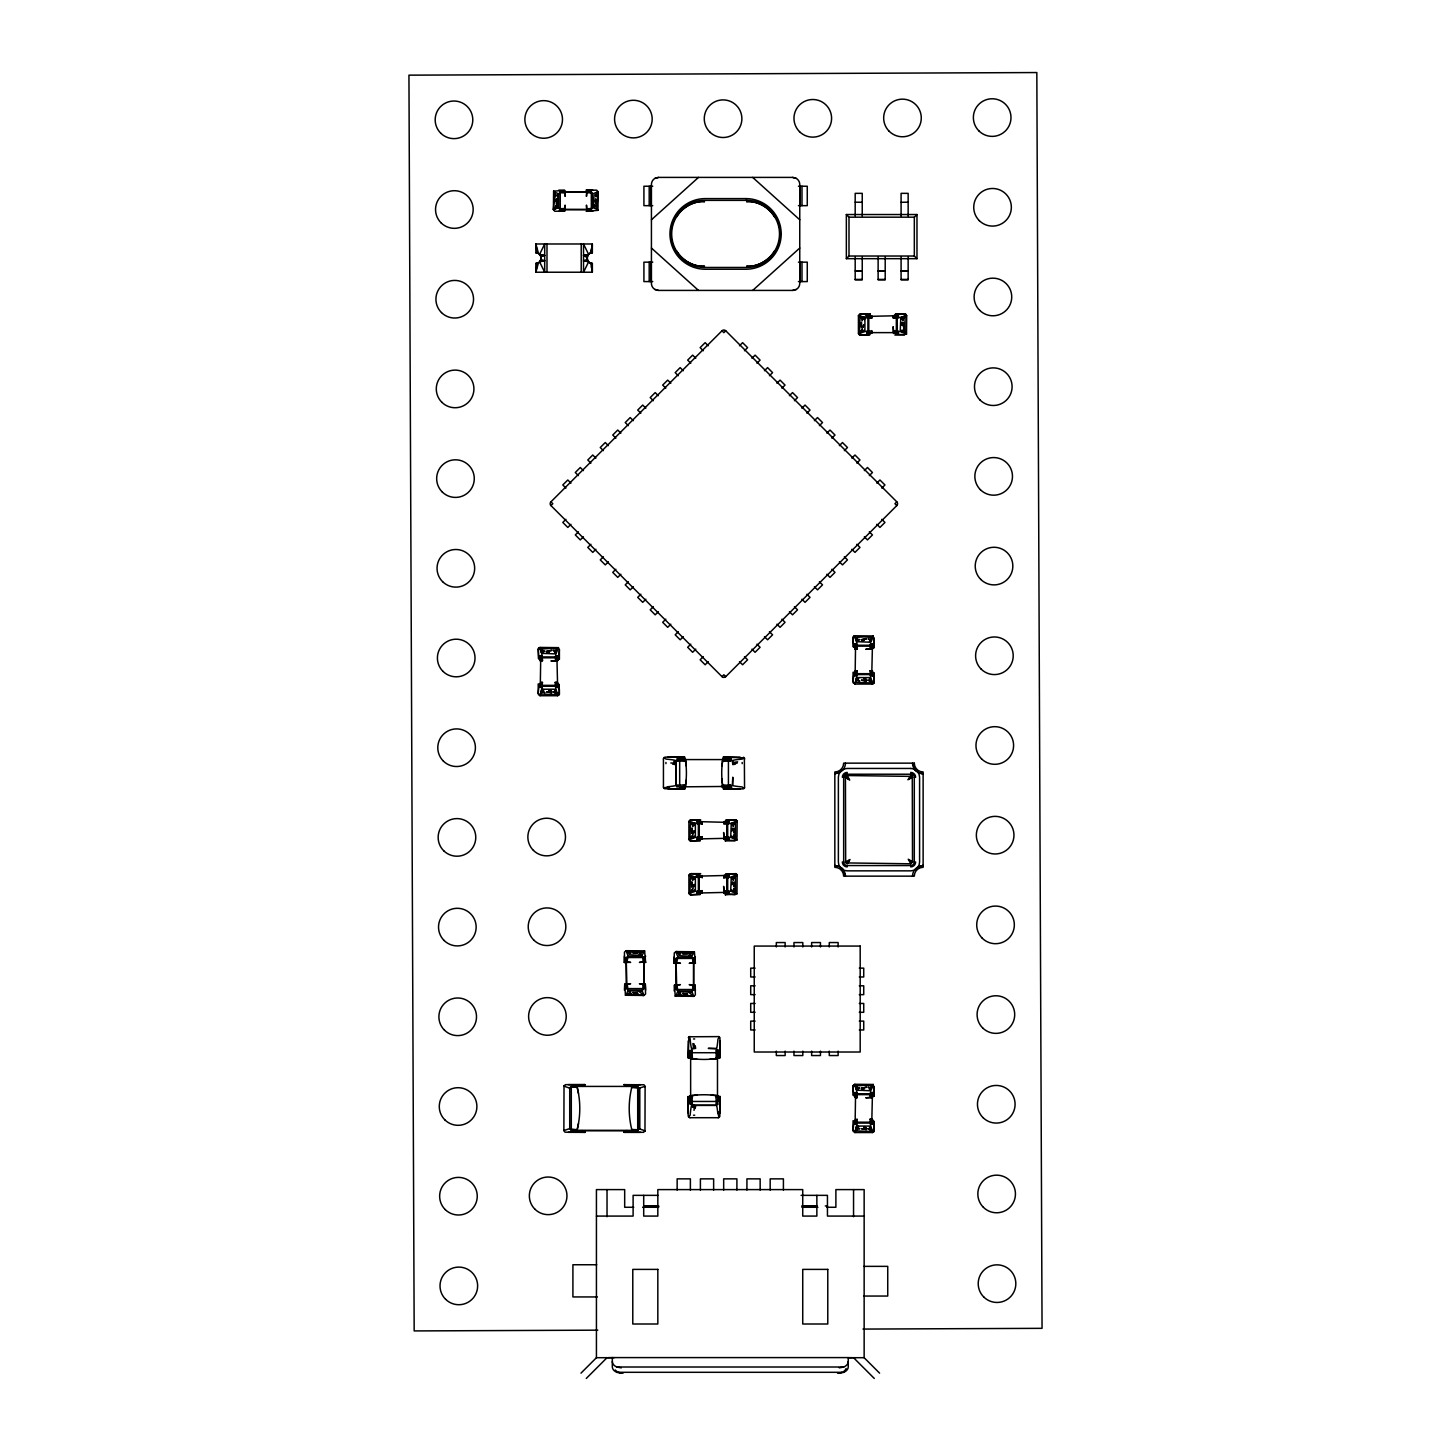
<?xml version="1.0" encoding="UTF-8"?>
<svg xmlns="http://www.w3.org/2000/svg" width="1451" height="1451" viewBox="0 0 1451 1451"><rect width="100%" height="100%" fill="white"/><g stroke="black" fill="none" stroke-linecap="round" stroke-linejoin="round"><path stroke-width="1.5" d="M612.322 1357.592L848.255 1357.592L848.255 1366.806A8.978 6.348 0 0 1 843.756 1372.301L616.802 1372.301A8.978 6.348 0 0 1 612.322 1366.806L612.322 1357.592L608.096 1357.701M742.187 763.643L742.187 762.464M555.515 201.036L556.223 198.678L556.223 203.394M583.755 1131.943L585.079 1132.324L564.965 1132.179L563.877 1130.547L564.022 1085.747L565.636 1084.641L585.079 1084.641L583.755 1085.022M626.905 1130.547L623.912 1132.324L643.355 1132.324L644.97 1131.218L645.115 1086.418L644.008 1084.786L623.912 1084.641L625.236 1085.022M722.852 758.927L731.431 759.109L722.852 758.873L722.489 761.358A88.293 88.293 0 0 0 722.544 785.009L732.32 785.372L732.791 777.21L732.755 785.571A40.537 2.231 1.5 0 0 742.132 786.914L743.873 788.582L744.544 787.802L744.363 757.912L723.487 757.114L723.741 760.161L723.487 757.114L740.137 757.114M540.933 657.811L540.824 660.622L540.262 655.725L542.094 656.033L542.456 660.749L541.749 653.911L543.309 653.385L555.878 653.911L555.515 660.731L550.927 660.949L557.601 660.55L557.637 655.689L556.15 660.677L556.93 658.282L558.581 658.192L559.397 649.631L558.399 647.636L539.99 647.436L538.267 648.833L538.629 658.718L540.697 658.282L538.92 656.142L538.629 658.718L538.267 648.833M874.209 682.659L873.828 672.774L871.761 673.21L873.828 672.774L874.246 678.669L874.209 682.659L872.486 684.056L854.82 684.056L856.598 677.581L870.709 677.581L870.02 670.743L871.779 670.888L872.486 675.803L872.45 670.942L871.471 670.852L871.779 673.681L872.486 644.026M874.209 1131.145L873.828 1121.278L871.761 1121.714L873.828 1121.278L874.246 1127.155L874.209 1131.145L872.486 1132.542L854.82 1132.542L856.598 1126.067L870.709 1126.067L870.02 1119.229L871.779 1119.374L872.486 1124.307L872.45 1119.447L871.471 1119.356L871.779 1122.185L872.486 1092.512M558.798 211.32L564.693 211.03L564.058 209.216L562.462 209.796L564.838 209.488L565.11 205.117L564.693 211.03L554.808 211.284L553.411 209.561L553.611 191.133L564.693 190.426L565.11 196.338L564.838 191.949L562.462 191.641L564.04 192.239L564.693 190.426L558.798 190.135M559.361 694.322L558.98 684.437L556.93 684.872L558.98 684.437L559.397 690.331L559.361 694.322L557.637 695.718L539.99 695.718L538.212 693.524L538.212 683.929L541.259 684.219L539.046 684.963L538.212 693.524M590.176 209.561L586.385 211.32L597.975 210.322L598.157 191.895L596.76 190.172L586.385 190.135L587.909 192.149L586.748 191.949L586.476 196.338L586.748 191.949L590.176 191.895M628.573 962.412L624.42 962.466L624.474 952.092L626.197 950.695L644.607 950.877L645.622 962.466L643.845 958.694M645.622 990.054L645.314 984.159L643.5 984.794L644.099 986.39L643.791 984.032L639.401 983.742L645.314 984.159L645.568 994.044L643.845 995.44L625.435 995.241L624.728 984.159L630.641 983.742L626.252 984.032L625.943 986.39L626.524 984.812L624.728 984.159L624.42 990.054M675.985 959.583L676.039 963.011L680.41 963.283L676.039 963.011L676.239 961.832L674.207 963.373L674.262 952.981L675.985 951.584L694.394 951.783L695.392 963.373L693.632 959.583M695.392 990.942L695.102 985.066L693.288 985.682L693.886 987.297L693.578 984.921L689.189 984.649L695.102 985.066L695.355 994.933L693.632 996.329L675.223 996.148L674.497 985.066L680.41 984.649L676.039 984.921L675.731 987.297L676.311 985.719L674.497 985.066L674.207 990.942M725.391 837.118L725.391 841L736.981 840.002L737.162 821.592L735.766 819.869L725.899 820.232L726.334 822.3L728.456 820.522L725.899 820.232L735.766 819.869M725.391 890.95L725.391 894.832L736.981 893.816L737.162 875.406L735.766 873.683L725.899 874.064L726.334 876.114L728.456 874.354L725.899 874.064L735.766 873.683M853.097 637.17L853.478 647.055L855.546 646.62L853.768 644.48L853.478 647.055L853.061 641.161L853.097 637.17L854.82 635.774L873.248 635.973L874.246 647.563L870.364 647.563M853.097 1085.674L853.478 1095.541L855.546 1095.106L853.768 1092.984L853.478 1095.541L853.061 1089.665L853.097 1085.674L854.82 1084.278L873.248 1084.459L874.246 1096.049L870.364 1096.049M894.922 335.108L906.512 334.093L906.694 315.683L905.297 313.96L895.43 314.341L894.922 317.805M626.197 987.442L626.252 984.032M675.985 988.349L676.039 984.921M696.843 1059.139L690.785 1058.432L690.64 1052.719L690.64 1101.454L690.64 1095.777L696.843 1095.052M538.394 694.684L539.972 694.63L539.99 695.718L541.749 689.225L555.878 689.225L555.171 682.405L556.93 682.55L557.637 687.466L556.93 657.811L555.842 660.695L555.515 656.033L557.347 655.725L557.601 660.55M871.543 646.148L871.471 648.978L865.775 649.286L870.364 649.069L870.709 642.249L858.14 641.723L856.598 642.249L857.305 649.087L855.836 648.978M871.543 1094.634L871.471 1097.464L865.775 1097.79L870.364 1097.555L870.709 1090.753L858.14 1090.227L856.598 1090.753L857.305 1097.591L855.836 1097.464M855.764 646.148L855.673 648.96L855.111 644.063L856.942 644.371L856.543 649.032L854.875 648.887L854.82 644.244L855.183 648.905L857.305 649.087M857.305 1097.591L855.183 1097.409L854.82 1092.73L854.875 1097.373L856.108 1095.759L856.616 1097.536L856.942 1092.875L855.111 1092.567L855.673 1097.446L855.764 1094.634M553.411 209.561L553.992 207.384L554.844 209.107L556.241 204.972L556.567 206.713L557.529 204.627L558.127 207.783L560.249 209.488L591.337 209.561L592.389 207.783L592.389 193.654L591.337 191.895L560.249 191.949L557.529 195.812L555.552 194.488L555.552 196.901L554.844 192.33A53.379 7.037 3.2 0 1 558.127 193.654L557.202 208.237L553.411 209.561L554.844 192.33L553.611 191.133M592.389 193.654L593.441 193.654A53.379 7.037 -3.2 0 1 596.742 192.33L598.157 191.895L596.742 209.107L597.975 210.322M692.054 1057.67L688.173 1057.67L688.971 1036.776L718.862 1036.613L719.642 1037.265L717.973 1039.025A40.537 2.231 -88.5 0 1 716.631 1048.384L708.269 1048.366L716.431 1048.837L716.068 1058.613A88.293 88.293 0 0 1 692.417 1058.668C687.103 1060.554 691.093 1047.822 689.932 1050.597L692.054 1050.959L692.417 1058.668M717.048 1096.865L719.95 1096.521L719.805 1116.617L718.191 1117.705L689.932 1117.705L688.481 1116.907L690.15 1115.166A40.537 2.231 -88.5 0 1 691.492 1105.789L694.594 1105.807L694.177 1107.82M695.174 1108.528L695.664 1105.807L691.71 1105.336L692.417 1095.523A88.293 88.293 0 0 1 715.724 1095.523L718.154 1095.886L716.395 1095.614M716.068 1057.67L719.95 1057.67L717.646 1056.509L717.574 1058.396L709.902 1059.248M557.637 655.689L557.637 660.531L556.93 657.811M871.779 646.148L871.634 648.96L872.305 644.988L872.486 648.869L870.691 649.032L870.364 644.371L872.196 644.063L872.45 648.887M871.779 1094.634L871.634 1097.446L872.305 1093.474L872.486 1097.373L870.691 1097.536L870.364 1092.875L872.196 1092.567L872.45 1097.373M847.203 777.863L847.184 775.505L845.425 774.217L843.666 777.264L843.666 862.021A3.537 3.537 0 0 0 847.184 865.558L910.756 865.558A3.537 3.537 0 0 0 914.293 862.021L914.293 777.264A3.537 3.537 0 0 0 912.516 774.217L845.425 774.217L845.661 862.91L910.756 863.798L912.516 862.021L912.28 776.394L844.137 775.505L845.661 776.394M910.756 861.441L910.756 863.798L908.253 859.192L912.516 862.021L908.852 859.844M625.435 995.241L626.632 994.008A53.379 7.037 -86.8 0 1 627.957 990.725L627.249 983.941M675.223 996.148L676.42 994.914A53.379 7.037 -86.8 0 1 677.744 991.613L677.037 984.848M626.197 958.694L626.252 962.104L630.641 962.376L626.941 962.158L627.957 956.463L642.086 956.463L643.845 957.533L643.845 988.603L642.086 990.725L638.93 991.323L643.845 995.44L626.632 994.008L631.203 993.318L628.791 993.3L630.097 991.323L627.957 990.725L640.671 991.323L642.521 991.65L643.41 994.008L641.687 994.86L643.845 995.44M676.71 963.065L677.744 957.37L691.873 957.37L693.632 958.422L693.632 989.509L691.873 991.613L688.717 992.23L693.632 996.329L676.42 994.914L680.972 994.207L678.578 994.207L679.884 992.23L677.744 991.613L690.44 992.23L692.308 992.557L693.197 994.914L691.474 995.767L693.632 996.329M688.173 1057.67L688.645 1052.846L688.173 1057.67L691.22 1057.416L688.173 1057.67L688.173 1041.02M557.637 695.718L555.225 693.125L556.93 692.508L554.572 690.368L556.223 690.114L557.293 694.013L555.443 694.612L540.334 694.013L542.728 691.837L544.977 692.689L541.042 691.22L543.617 691.057L541.404 690.114L543.944 689.769L541.749 689.225L542.456 682.405L540.606 682.55L542.456 682.405M872.486 684.056L870.056 681.462L871.779 680.864L869.421 678.705L871.072 678.451L872.124 682.351L870.292 682.949L855.183 682.351L857.577 680.174L859.808 681.027L855.89 679.558L858.448 679.394L856.235 678.451L858.792 678.107L856.598 677.581L857.305 670.743L855.455 670.888L857.305 670.743M872.486 1132.542L870.056 1129.966L871.779 1129.35L869.421 1127.209L871.072 1126.955L872.124 1130.855L870.292 1131.454L855.183 1130.855L857.323 1129.966L855.528 1129.35L859.917 1128.678L855.89 1128.044L858.448 1127.899L856.235 1126.955L858.792 1126.593L856.598 1126.067L857.305 1119.229L855.455 1119.392M702.211 836.774L701.994 839.204L697.133 839.24L702.066 838.533L702.211 836.774L695.374 837.481L695.374 823.352L688.899 821.592L688.899 839.24L690.295 840.963L700.162 840.582L700.67 837.118M702.157 891.349L695.374 891.295L695.374 877.166L688.899 875.406L688.899 893.054L690.295 894.777L700.162 894.415L700.67 890.95L701.994 893.018L697.133 893.054L702.066 892.347L702.211 890.588M723.995 822.3L723.849 824.059L730.687 823.352L731.213 824.912L730.687 837.481L723.886 837.118L723.65 832.529L723.995 838.533L728.928 839.24L724.067 839.24L726.806 838.297L697.187 838.95L697.496 837.118M734.986 894.832L726.407 893.997L726.334 892.347L723.922 891.567L724.067 893.054L728.928 893.054L723.995 892.347L723.65 886.361L723.886 890.95L730.687 891.295L731.213 878.726L730.687 877.166L723.849 877.873L723.976 876.404M723.849 877.873L724.031 875.769L723.904 877.202L728.565 877.529L728.874 875.697L723.995 876.114M859.826 335.054L869.693 334.691L869.276 332.624L869.693 334.691L863.817 335.108L859.826 335.054L858.43 333.331L858.43 315.683L864.905 317.443L864.905 331.572L871.743 330.864L871.525 333.295L866.882 333.331M871.743 330.864L871.525 333.295L866.719 333.059L867.027 331.227M893.598 315.683L898.459 315.683L893.598 315.683L898.405 315.973L898.096 317.805L893.381 318.15L893.562 316.046L893.453 317.17L900.219 317.443L900.745 319.002L900.219 331.572L893.417 331.227L893.181 326.638L893.598 333.295L898.459 333.331L893.544 332.714M893.381 318.15L893.598 315.719L898.242 315.683L868.786 316.391L871.616 316.681L871.743 318.15L864.905 317.443L864.379 319.655L864.016 317.098L863.073 319.311L862.928 316.735L862.293 320.78L861.622 316.391L861.005 318.168L860.117 316.028L859.518 331.136L860.117 332.986L864.016 331.916L863.762 330.266L861.622 332.642L861.005 330.919L858.43 333.331M556.694 685.344L557.601 682.605L557.347 687.411L555.515 687.121M684.382 760.161L684.636 757.114L665.211 757.114L663.433 758.873L663.433 787.131L663.76 788.093L668.294 786.696A40.537 2.231 -1.5 0 0 674.57 785.807L685.634 784.665L686.105 780.221M702.157 891.259L701.994 893.018L697.187 892.782L697.496 890.95M717.247 1058.45L717.955 1049.726L717.483 1058.414L715.724 1058.668M871.688 331.535L871.525 333.295M871.543 673.681L872.45 670.942L872.196 675.767L870.364 675.459M871.543 1122.185L872.45 1119.447L872.196 1124.253L870.364 1123.945M688.173 1113.171L688.173 1096.521L690.567 1097.5M719.95 1041.02L719.95 1057.67L717.048 1057.307M689.932 1103.576L690.948 1095.723L689.932 1095.886L690.168 1104.465L692.054 1103.232M725.391 841L725.681 837.971L726.407 840.183L734.986 841M725.391 894.832L726.334 892.347L723.922 891.567M860.606 313.924L870.201 313.924L869.911 316.953L869.185 314.74L860.606 313.924L858.43 315.683L859.518 315.665L859.445 314.105M722.018 765.783L722.798 759.236M539.99 660.531L539.99 655.689L539.99 660.531L540.352 657.484L540.606 660.604L541.785 660.695L541.259 658.917L540.026 660.55L539.99 655.906L540.352 660.568L542.456 660.749M854.875 648.887L855.201 645.822L855.455 648.942L856.108 647.255L856.616 649.032M535.854 263.411C542.511 263.647 542.801 252.565 535.854 252.8L535.854 243.986L592.353 243.986L592.353 252.8C585.605 252.528 585.587 263.683 592.353 263.411L592.353 272.226L535.854 272.226L535.854 263.411C542.656 263.683 542.656 252.528 535.854 252.8M744.544 787.802L742.912 788.891L723.487 788.891L723.849 785.989L724.648 786.587L723.487 788.891L723.487 785.009M540.969 259.475L540.969 256.736L544.687 255.449L539.591 254.36L544.687 243.986L544.687 272.226L539.591 261.851L544.687 260.763L540.969 259.475L540.969 256.736M592.353 252.8C585.569 252.565 585.551 263.665 592.353 263.411M541.477 660.677L542.094 656.033M856.308 649.014L856.942 644.371M856.942 1092.875L856.308 1097.518L855.201 1094.326L854.875 1097.373L854.82 1092.512L855.673 1097.446M685.489 785.644L681.281 787.077L685.416 786.116L685.271 787.095L685.634 784.665A88.293 88.293 0 0 0 685.634 761.358L685.271 758.873L676.783 759.073L685.38 759.58L686.105 765.783M539.99 687.466L540.697 682.55M854.82 675.803L855.673 670.87M854.82 1124.307L855.673 1119.374M591.319 252.909L592.353 245.745L590.321 253.218M685.525 785.426L685.271 787.095M537.215 263.23L535.854 272.226L538.502 262.685M590.992 252.982L592.353 243.986M674.207 963.373L675.404 961.233L674.207 963.373L674.207 956.971M645.622 956.082L644.607 959.365L645.622 962.466M695.392 956.971L694.394 960.272L695.392 963.373M556.803 660.622L557.456 656.65L557.637 660.531L556.694 657.811M677.925 785.009L676.692 786.895L728.42 786.424L730.198 784.665M722.489 761.358L730.198 760.995L730.542 758.873M723.904 823.297L728.565 823.696L728.874 821.865L723.995 822.427L728.71 821.592L725.573 822.064M539.99 687.248L540.534 684.11M854.82 675.586L855.383 672.448M854.82 1124.09L855.383 1120.934M587.093 257.553L583.52 255.449L588.616 254.36L583.52 243.986L583.52 272.226L588.616 261.851L583.52 260.763L587.238 259.475L587.238 256.736M717.646 1056.509L716.703 1058.523L718.136 1054.315L718.191 1058.287L717.32 1054.623M578.477 1093.401L576.99 1086.473A88.293 88.293 0 0 1 576.99 1130.492L578.477 1123.564M623.912 1084.641L631.131 1085.076L631.747 1087.47L638.748 1088.177L638.748 1128.787L637.696 1130.547L571.295 1130.547L571.295 1086.418L637.696 1086.418L638.041 1087.47M598.157 191.895L597.032 194.996L596.742 192.33L596.035 196.901L596.035 194.488L594.058 195.159L593.441 207.783L592.389 207.783M874.246 637.968L873.411 646.529L871.199 647.273L874.246 647.563M874.246 1086.454L873.411 1095.033L871.199 1095.759L874.246 1096.049M853.061 681.861L853.895 673.3L856.108 672.557L853.061 672.266L853.061 681.861L854.82 684.056L854.82 682.968L853.242 683.022M853.061 1130.365L853.895 1121.786L856.108 1121.061L853.061 1120.771L853.061 1130.365L854.82 1132.542L854.82 1131.454L853.242 1131.526M582.087 1086.418L582.431 1085.384M683.657 759.508L684.636 757.114L667.986 757.114M564.022 1085.747L565.781 1086.853A38.56 4.045 2.2 0 1 569.173 1088.177L571.295 1086.473M663.433 758.873L664.232 757.422L665.991 759.091A40.537 2.231 1.5 0 1 675.368 760.433L675.332 763.534L673.337 763.117M911.645 775.741L912.516 774.217L907.909 779.767L912.516 777.264L910.158 777.283M846.169 1368.456L845.28 1369.98A8.978 6.348 0 0 1 843.847 1371.304M689.914 819.996L688.899 821.592L691.075 819.815L700.67 819.815M689.914 873.828L688.899 875.406L691.075 873.647L700.67 873.647M676.746 216.779C682.296 207.112 693.342 201.29 704.406 201.199L704.406 201.943C695.591 200.51 685.525 205.842 679.34 212.88A32.72 32.72 0 0 0 679.34 254.941C685.525 262.214 694.848 266.549 704.406 266.621L704.406 265.896C694.122 267.383 682.242 260.473 676.746 251.041M774.435 251.041C768.867 260.727 757.821 266.531 746.775 266.639L746.775 265.896C755.59 267.31 765.656 261.996 771.841 254.941A32.72 32.72 0 0 0 771.841 212.88C765.638 205.607 756.334 201.272 746.775 201.199L746.775 201.943C757.041 200.456 768.939 207.348 774.435 216.779M558.399 647.636L556.223 653.023L554.572 652.769L556.585 651.934L553.212 650.465L554.953 651.318L557.293 649.141L549.131 648.506L540.334 649.141L541.404 653.023L543.109 652.769L541.042 651.934L545.086 651.299L540.679 650.628L542.474 650.012L540.334 649.141L539.99 647.436M873.248 635.973L871.072 641.378L869.421 641.124L871.416 640.272L868.043 638.803L869.802 639.655L872.124 637.479L863.98 636.844L855.183 637.479L856.235 641.378L857.958 641.124L855.89 640.272L859.917 639.655L855.528 638.966L857.323 638.367L855.183 637.479L854.82 635.774M873.248 1084.459L871.072 1089.864L869.421 1089.61L871.416 1088.776L868.043 1087.307L869.802 1088.141L872.124 1085.965L863.98 1085.348L855.183 1085.965L856.235 1089.864L857.958 1089.61L855.89 1088.776L859.917 1088.141L855.528 1087.47L857.323 1086.853L855.183 1085.965L854.82 1084.278M908.58 779.187L910.756 775.505M849.379 860.117L847.184 863.798L850.032 859.536L845.425 862.021L847.783 862.021M556.93 658.282L559.397 659.207L559.397 649.631M644.607 950.877L642.521 954.486L640.671 954.794L639.111 954.141L641.016 953.833L639.401 952.817L643.41 952.128L626.197 950.695L626.632 952.128A53.379 7.037 86.8 0 0 627.957 955.411L627.957 956.463M694.394 951.783L692.308 955.375L690.44 955.701L688.88 955.048L690.803 954.74L689.189 953.724L693.197 953.017L675.985 951.584L676.42 953.017A53.379 7.037 86.8 0 0 677.744 956.3L677.744 957.37M550.945 501.828L721.999 330.792A2.648 2.648 0 0 1 725.754 330.792L896.809 501.828A2.648 2.648 0 0 1 896.809 505.583L725.754 676.638A2.648 2.648 0 0 1 721.999 676.638L550.945 505.583A2.648 2.648 0 0 1 550.945 501.828L552.813 503.715L550.945 505.583M725.754 330.792L723.868 332.66L721.999 330.792M565.926 519.313L562.807 522.433L567.813 527.438L570.932 524.319M739.484 345.773L742.604 342.654L747.591 347.641L744.472 350.761M846.35 258.677L848.998 256.029L914.33 256.029L916.978 258.677L916.978 214.53L846.35 214.53L846.35 258.677L916.978 258.677M578.423 531.81L575.303 534.929L580.291 539.917L583.411 536.797M751.963 358.252L755.082 355.132L760.088 360.12L756.969 363.24M846.35 214.53L848.998 217.178L914.33 217.178L916.978 214.53M590.902 544.288L587.782 547.408L592.77 552.396L595.889 549.276M764.459 370.731L767.579 367.611L772.567 372.617L769.447 375.736M603.38 556.767L600.261 559.886L605.267 564.892L608.386 561.773M776.938 383.227L780.058 380.108L785.045 385.095L781.926 388.215M615.877 569.264L612.757 572.383L617.745 577.371L620.865 574.251M789.417 395.706L792.536 392.586L797.542 397.574L794.423 400.712M628.356 581.742L625.236 584.862L630.224 589.868L633.361 586.73M801.913 408.203L805.033 405.065L810.021 410.071L806.901 413.19M640.852 594.239L637.715 597.359L642.72 602.346L645.84 599.227M814.392 420.681L817.512 417.562L822.517 422.549L819.398 425.669M653.331 606.718L650.211 609.837L655.199 614.825L658.319 611.705M826.889 433.16L830.008 430.04L834.996 435.046L831.876 438.166M665.809 619.196L662.69 622.316L667.696 627.322L670.815 624.202M839.367 445.657L842.487 442.537L847.475 447.525L844.355 450.644M678.306 631.693L675.187 634.812L680.174 639.8L683.294 636.681M851.846 458.135L854.965 455.015L859.971 460.003L856.852 463.123M690.785 644.171L687.665 647.291L692.653 652.297L695.773 649.159M864.343 470.614L867.462 467.494L872.45 472.5L869.33 475.62M703.282 656.65L700.144 659.788L705.15 664.776L708.269 661.656M876.821 483.11L879.941 479.991L884.947 484.979L881.809 488.098M721.999 676.638L723.868 674.769L725.754 676.638M896.809 501.828L894.922 503.715L896.809 505.583M580.98 1373.154L596.434 1357.701L614.081 1357.701M586.277 1378.45L607.026 1357.701M651.426 219.79L698.493 177.403M752.688 290.418L799.755 248.048M689.932 1036.467L688.318 1037.574L689.37 1038.771L688.971 1036.776L690.15 1039.025A40.537 2.231 88.5 0 0 691.492 1048.384L694.594 1048.366L694.068 1045.663M638.748 1088.177L645.115 1086.418M654.963 178.364L658.482 177.403L792.681 177.403L796.218 178.364A7.055 7.055 0 0 1 799.755 184.477L799.755 283.362A7.055 7.055 0 0 1 796.218 289.474L792.681 290.418L658.482 290.418L654.963 289.474A7.055 7.055 0 0 1 651.426 283.362L651.426 184.477A7.055 7.055 0 0 1 654.963 178.364L658.482 177.403M917.812 866.972L923.126 865.558L921.911 865.63M627.249 957.17L626.197 957.533L626.977 988.965M677.037 958.077L675.985 958.422L676.765 989.854M592.77 190.135L586.385 190.135L588.507 191.332L586.385 190.135M718.191 1117.705L719.152 1117.397L717.755 1112.863A40.537 2.231 88.5 0 0 716.867 1106.569L715.724 1095.523L711.28 1095.052M586.385 211.32L589.487 210.304L592.77 211.32M848.255 1361.51A8.978 6.348 0 0 1 843.756 1367.005L616.802 1367.005A8.978 6.348 0 0 1 612.322 1361.51M585.079 1084.641L581.089 1085.729L585.079 1084.641L568.411 1084.641M792.681 290.418L796.218 289.474M722.544 785.009L722.707 786.188L728.42 786.188L722.743 786.424C750.929 788.383 701.939 785.499 730.506 786.841L722.634 785.644M867.027 317.805L866.719 315.973L871.616 316.681L871.525 315.719L865.812 315.901L871.525 315.683L868.786 316.626M724.684 822.3L697.133 821.592L701.994 821.592L702.211 824.059L695.374 823.352L694.848 825.546L694.485 823.007L693.542 825.22L693.397 822.644L692.762 826.689L692.091 822.282L691.474 824.077L690.585 821.937L689.987 837.046L690.585 838.896L694.485 837.826L694.231 836.175L692.091 838.533L691.474 836.828L688.899 839.24M702.139 876.894L696.28 875.624L702.066 876.241M563.877 1130.547L569.173 1128.787L577.153 1129.803M717.646 1097.663L719.95 1096.521L719.95 1113.171M906.694 315.683L901.107 317.098L901.361 318.821L902.196 316.735L902.83 320.78L903.501 316.391L904.118 318.168L905.007 316.028L905.007 332.986L906.512 334.093M737.162 821.592L731.576 823.007L731.83 824.712L732.664 822.644L733.299 826.689L733.97 822.282L734.587 824.077L735.476 821.937L735.476 838.896L736.981 840.002M702.084 838.243L698.094 839.059L702.066 838.533L699.255 838.297M737.162 875.406L731.576 876.821L731.83 878.544L732.664 876.458L733.299 880.503L733.97 876.114L734.587 877.891L735.476 875.751L735.476 892.71L736.981 893.816M688.899 893.054L694.485 891.639L694.231 889.989L692.091 892.365L691.474 890.642L690.585 892.71L689.987 890.86L690.585 875.751L691.474 877.891L692.091 876.114L692.762 880.503L691.927 877.982L693.397 876.458L693.542 879.034L694.485 876.821L694.848 879.36L695.374 877.166L702.157 877.111M905.297 313.96L895.43 314.341L895.866 316.391L897.988 314.631L895.43 314.341M839.277 1367.858L843.756 1367.005M839.277 1373.154L843.756 1372.301M690.295 840.963L700.162 840.582L699.745 838.533L700.162 840.582M690.295 894.777L700.162 894.415L699.745 892.347L700.162 894.415M542.094 687.121L540.262 687.411L540.697 659.915M856.942 675.459L855.111 675.767L855.528 648.252M730.198 760.995L732.32 760.65L732.791 764.604L735.494 764.115M716.068 1050.959L718.191 1050.597M856.942 1123.945L855.111 1124.253L855.528 1096.756M690.005 1099.858L689.932 1095.886L690.948 1095.723M735.494 763.008L732.791 763.534L732.755 760.433A40.537 2.231 -1.5 0 1 742.132 759.091L744.363 757.912L742.386 758.311L743.583 757.259L744.689 758.873M702.066 838.533L697.133 839.24M725.573 875.878L728.71 875.406L699.255 876.114L702.084 876.404L702.211 877.873M728.928 893.054L724.067 893.018L723.976 892.057L726.806 892.347L697.133 893.054M723.487 788.891L740.137 788.891M690.567 1095.795L692.417 1095.523M702.066 892.347L698.094 892.891L702.084 892.057L699.255 892.111M663.433 787.131L664.54 788.745L684.636 788.891L684.636 785.009M640.58 1084.641L629.607 1085.076L630.713 1086.418M568.411 1132.324L585.079 1132.324L581.089 1131.236L580.4 1131.889L585.079 1132.324M623.912 1132.324L640.58 1132.324M923.126 865.558L919.063 866.374A10.592 10.592 0 0 0 912.516 876.15M870.999 649.014L871.761 646.62M870.999 1097.518L871.761 1095.124M855.455 670.888L856.543 670.797M643.101 962.158L645.024 961.451L643.5 961.342L644.425 960.344L643.791 962.104L639.401 962.376L643.101 962.158L642.793 957.17M692.889 963.065L694.811 962.358L693.288 962.231L694.195 961.233L693.578 963.011L689.189 963.283L692.889 963.065L692.58 958.077M723.904 837.445L728.565 837.118L728.874 838.95L724.067 839.204L723.976 838.243L726.806 838.297M723.904 891.259L728.565 890.95L728.874 892.782L724.067 893.018L727.967 892.891L723.995 892.22L726.806 892.111M586.694 208.817L588.507 210.123L587.51 209.216L587.401 210.74L586.748 209.488L586.476 205.117L586.694 208.817L591.682 208.491M559.905 208.763L564.911 208.491M898.459 333.331L893.598 333.331L898.405 333.059L898.096 331.227L893.435 331.535L898.405 333.059L893.508 332.333L896.337 332.624M893.526 316.518L896.337 316.391M726.806 876.114L723.995 876.241L728.928 875.406L724.067 875.406L727.114 875.787M893.598 333.331L897.498 333.168M679.685 759.816L685.38 759.58M726.334 838.533L723.922 837.753M893.508 316.681L896.337 316.626M561.41 209.561L564.838 209.488M722.725 786.297L728.42 786.188M570.95 1087.198L577.153 1087.144M643.7 1205.944L658.518 1205.926M597.776 1330.168L414.17 1330.93L408.946 75.162L1036.83 72.55L1042.054 1328.336L862.982 1329.08M693.524 1115.22L694.703 1115.202M644.117 1206.343L658.845 1206.307M801.732 1205.999L816.441 1205.962M825.293 1205.944L827.451 1205.944M652.75 186.236L643.918 186.236L643.918 205.661L652.75 205.661M798.431 186.236L807.264 186.236L807.264 205.661L798.431 205.661M855.183 202.179L862.239 202.288M901.089 202.288L908.145 202.179M540.443 255.449L544.687 255.449M583.52 255.449L587.764 255.449M540.443 260.763L544.687 260.763M583.52 260.763L587.764 260.763M652.75 262.159L643.918 262.159L643.918 281.585L652.75 281.585M798.431 262.159L807.264 262.159L807.264 281.585L798.431 281.585M862.239 270.92L855.183 270.92L862.239 271.156M878.127 270.92L885.201 270.92L878.127 271.156M901.089 270.92L908.145 270.92L901.089 271.156M855.183 279.408L862.239 279.408M878.127 279.408L885.201 279.408M901.089 279.408L908.145 279.408M870.908 332.624L894.215 332.624M857.305 645.26L870.02 645.26M857.305 646.148L870.02 646.148M542.456 656.922L555.171 656.922M542.456 657.811L555.171 657.811M555.515 659.207L559.397 659.207M857.305 673.681L870.02 673.681M857.305 674.57L870.02 674.57M542.456 685.344L555.171 685.344M542.456 686.232L555.171 686.232M679.685 759.58L728.42 759.58M843.666 777.264L842.342 777.264A4.861 4.861 0 0 1 847.184 772.422L847.184 773.746M914.293 777.264L915.617 777.264A4.861 4.861 0 0 0 910.756 772.422L910.756 773.746M667.986 788.891L684.636 788.891L684.273 785.989L684.636 788.891L679.503 788.419L684.636 788.891M843.666 862.021L842.342 862.021A4.861 4.861 0 0 0 847.184 866.882L847.184 865.558M914.293 862.021L915.617 862.021A4.861 4.861 0 0 1 910.756 866.882L910.756 865.558M755.119 968.143L750.711 968.143L750.711 976.976L755.119 976.976M859.3 968.143L863.726 968.143L863.726 976.976L859.3 976.976M755.119 985.809L750.711 985.809L750.711 994.642L755.119 994.642M859.3 985.809L863.726 985.809L863.726 994.642L859.3 994.642M627.957 990.199L642.086 990.199M677.744 991.087L691.873 991.087M755.119 1003.457L750.711 1003.457L750.711 1012.29L755.119 1012.29M859.3 1003.457L863.726 1003.457L863.726 1012.29L859.3 1012.29M755.119 1021.123L750.711 1021.123L750.711 1029.956L755.119 1029.956M859.3 1021.123L863.726 1021.123L863.726 1029.956L859.3 1029.956M692.417 1052.719L715.724 1052.719M857.305 1093.764L870.02 1093.764M857.305 1094.634L870.02 1094.634M692.417 1101.454L715.724 1101.454M857.305 1122.185L870.02 1122.185M857.305 1123.074L870.02 1123.074M638.748 1128.787L639.8 1128.787A38.56 4.045 2.2 0 0 643.21 1130.111L644.97 1131.218M657.974 1195.352L633.108 1195.352L633.108 1216.083L596.434 1216.083M801.115 1195.352L827.451 1195.352L827.451 1216.083L864.143 1216.083M802.53 1205.944L816.859 1205.944M633.742 1207.268L624.674 1207.268L624.674 1189.602L596.434 1189.602L596.434 1357.701M642.648 1207.268L658.663 1207.268M801.895 1207.268L817.911 1207.268M826.816 1207.268L835.885 1207.268L835.885 1189.602L864.143 1189.602L864.143 1357.701L879.596 1373.154M596.742 1264.746L572.909 1264.746L572.909 1296.94L597.377 1296.94M863.853 1266.36L887.74 1266.36L887.74 1296.051L863.853 1296.051M864.143 1357.701L848.255 1357.701L852.462 1357.701M693.524 1038.97L694.703 1038.97M728.928 839.24L724.067 839.204L727.967 839.059L723.995 838.406L726.806 838.533M561.41 191.895L564.838 191.949M722.725 759.725L728.42 759.816M726.806 822.536L723.995 822.427L728.928 821.592L724.067 821.592L727.114 821.955M638.041 1129.767L631.747 1129.495L632.001 1130.492A88.293 88.293 0 0 1 632.001 1086.473M672.629 764.115L675.332 764.604L675.803 760.65L685.634 761.358M868.786 316.391L871.598 316.518L866.882 315.683M723.976 892.057L728.874 892.782L723.976 892.129L726.806 892.347M559.905 192.675L564.911 192.965M921.911 773.673L923.126 773.746A10.592 10.592 0 0 1 912.516 763.153L915.617 770.644M586.694 192.638L591.682 192.965M870.02 670.743L871.87 670.888M555.171 682.405L557.021 682.55M870.02 1119.229L871.87 1119.392M626.941 962.158L626.451 960.943L624.42 962.466L625.617 960.344L624.42 962.466L624.42 956.082M893.435 317.388L898.096 317.805M923.126 773.746L919.063 772.93M893.598 315.719L896.645 316.064L893.544 316.3L895.213 316.953M723.976 838.297L728.874 838.95L723.976 838.243M723.922 823.08L728.565 823.696M723.922 876.894L728.565 877.529M715.724 1095.523L716.703 1095.65M691.746 1058.577L690.295 1058.359L690.64 1052.719M701.994 821.629L702.084 822.59L697.187 821.865L697.496 823.696M701.994 875.443L702.084 876.404L697.187 875.697L697.496 877.529M717.175 1095.723L718.136 1099.858M716.068 1103.232L717.955 1104.465L717.483 1095.777M697.351 821.592L700.507 822.137M616.802 1367.005L621.282 1367.858M616.802 1372.301L621.282 1373.154M685.398 759.725L681.281 758.946L685.271 758.873L685.416 759.889M866.664 315.683L871.579 316.3L871.743 318.15M697.133 821.592L702.084 822.59M697.133 875.406L702.084 876.404M675.985 951.584L679.068 952.708L676.42 953.017L680.972 953.724L678.578 953.724L679.231 955.701L691.873 956.3L691.873 957.37M626.197 950.695L629.299 951.82L626.632 952.128L631.203 952.817L628.791 952.817L629.444 954.794L642.086 955.411L642.086 956.463M904.517 335.108L895.938 334.274L895.866 332.624M792.681 177.403L796.218 178.364M654.963 289.474L658.482 290.418M692.417 1103.232L690.876 1102.343M691.075 819.815L699.654 820.649L700.38 822.862M691.075 873.647L699.654 874.463L699.727 876.114M838.878 866.374L834.833 865.558A10.592 10.592 0 0 1 845.425 876.15L842.324 868.659M849.107 779.459L845.425 777.264L849.687 780.112L847.184 775.505M752.688 177.403L799.755 219.79M651.426 248.048L698.493 290.418M841.435 867.879L842.723 869.095M708.269 345.773L705.15 342.654L700.144 347.641L703.282 350.761M881.809 519.313L884.947 522.433L879.941 527.438L876.821 524.319M695.773 358.252L692.653 355.132L687.665 360.12L690.785 363.24M869.33 531.81L872.45 534.929L867.462 539.917L864.343 536.797M683.294 370.731L680.174 367.611L675.187 372.617L678.306 375.736M856.852 544.288L859.971 547.408L854.965 552.396L851.846 549.276M670.815 383.227L667.696 380.108L662.69 385.095L665.809 388.215M844.355 556.767L847.475 559.886L842.487 564.892L839.367 561.773M658.319 395.706L655.199 392.586L650.211 397.574L653.331 400.712M831.876 569.264L834.996 572.383L830.008 577.371L826.889 574.251M645.84 408.203L642.72 405.065L637.715 410.071L640.852 413.19M819.398 581.742L822.517 584.862L817.512 589.868L814.392 586.73M633.361 420.681L630.224 417.562L625.236 422.549L628.356 425.669M806.901 594.239L810.021 597.359L805.033 602.346L801.913 599.227M620.865 433.16L617.745 430.04L612.757 435.046L615.877 438.166M794.423 606.718L797.542 609.837L792.536 614.825L789.417 611.705M608.386 445.657L605.267 442.537L600.261 447.525L603.38 450.644M781.926 619.196L785.045 622.316L780.058 627.322L776.938 624.202M595.889 458.135L592.77 455.015L587.782 460.003L590.902 463.123M769.447 631.693L772.567 634.812L767.579 639.8L764.459 636.681M583.411 470.614L580.291 467.494L575.303 472.5L578.423 475.62M756.969 644.171L760.088 647.291L755.082 652.297L751.963 649.159M570.932 483.11L567.813 479.991L562.807 484.979L565.926 488.098M744.472 656.65L747.591 659.788L742.604 664.776L739.484 661.656M853.551 1357.701L874.282 1378.45M689.932 1117.705L688.173 1115.946L688.173 1096.521M718.862 1036.613L719.95 1038.245L719.95 1057.67M570.95 1129.495L571.295 1130.492L637.696 1130.547L637.696 1086.418M626.56 1085.384L626.905 1086.418M582.087 1130.547L582.431 1131.58M538.502 253.526L535.854 243.986L537.215 252.982M591.337 266.73L592.353 270.466L591.319 263.302M871.471 670.852L872.486 675.803M871.471 1119.356L872.486 1124.307M556.64 682.514L557.637 687.466M730.198 785.009L730.542 787.131M677.581 758.873L677.925 760.995M692.054 1050.959L691.71 1048.837L695.664 1048.366L695.174 1045.663M722.707 786.116L722.852 787.095M590.992 263.23L592.353 272.226M721.909 778.842L722.58 785.336M702.139 823.08L702.211 824.059M692.58 984.848L692.852 989.854M642.793 983.941L643.065 988.965M693.578 984.921L693.632 988.349M643.791 984.032L643.845 987.442M665.936 762.464L665.936 763.643M914.33 217.178L914.33 256.029M908.145 216.018L908.145 193.346L901.089 193.346L901.089 216.018M908.145 257.19L908.145 279.862L901.089 279.862L901.089 257.19M897.226 318.15L897.226 330.864M896.337 318.15L896.337 330.864M885.201 257.19L885.201 279.862L878.127 279.862L878.127 257.19M870.201 313.924L870.201 317.805M868.786 318.15L868.786 330.864M867.898 318.15L867.898 330.864M862.239 216.018L862.239 193.346L855.183 193.346L855.183 216.018M862.239 257.19L862.239 279.862L855.183 279.862L855.183 257.19M853.551 1189.602L853.551 1216.718M848.998 217.178L848.998 256.029M838.116 946.959L838.116 942.551L829.283 942.551L829.283 946.959M838.116 1051.141L838.116 1055.548L829.283 1055.548L829.283 1051.141M820.45 946.959L820.45 942.551L811.635 942.551L811.635 946.959M820.45 1051.141L820.45 1055.548L811.635 1055.548L811.635 1051.141M816.859 1195.352L816.859 1216.083L802.729 1216.083L802.729 1189.602L657.829 1189.602L657.829 1216.083L643.7 1216.083L643.7 1195.352M802.802 946.959L802.802 942.551L793.969 942.551L793.969 946.959M802.802 1051.141L802.802 1055.548L793.969 1055.548L793.969 1051.141M801.986 186.236L801.986 205.661M801.986 262.159L801.986 281.585M800.19 186.236L800.19 205.661M800.19 262.159L800.19 281.585M785.136 946.959L785.136 942.551L776.321 942.551L776.321 946.959M785.136 1051.141L785.136 1055.548L776.321 1055.548L776.321 1051.141M783.413 1190.092L783.413 1178.865L770.173 1178.865L770.173 1190.092M760.161 1190.092L760.161 1178.865L746.92 1178.865L746.92 1190.092M736.908 1190.092L736.908 1178.865L723.668 1178.865L723.668 1190.092M728.42 761.358L728.42 784.665M727.695 824.059L727.695 836.774M727.695 877.873L727.695 890.588M726.806 824.059L726.806 836.774M726.806 877.873L726.806 890.588M717.483 1057.162L717.483 1097.029M716.068 1095.559L716.068 1096.521M713.638 1190.092L713.638 1178.865L700.398 1178.865L700.398 1190.092M699.255 824.059L699.255 836.774M699.255 877.873L699.255 890.588M698.366 824.059L698.366 836.774M698.366 877.873L698.366 890.588M690.386 1190.092L690.386 1178.865L677.145 1178.865L677.145 1190.092M679.685 761.358L679.685 784.665M650.991 186.236L650.991 205.661M650.991 262.159L650.991 281.585M649.196 186.236L649.196 205.661M649.196 262.159L649.196 281.585M639.8 1088.177L639.8 1128.787M607.026 1189.602L607.026 1216.718M581.216 243.986L581.216 272.226M569.717 1088.177L569.717 1128.787M558.671 193.654L558.671 207.783M546.991 243.986L546.991 272.226M845.425 763.153A10.592 10.592 0 0 1 842.324 770.644L834.833 773.746L838.878 772.93A10.592 10.592 0 0 0 840.709 771.95M694.031 1110.36A40.156 3.99 85.3 0 1 694.92 1105.898M692.562 1107.349A40.247 4.426 85 0 1 693.977 1105.372M694.92 1048.275A40.156 3.99 -85.3 0 1 694.031 1043.831M693.832 1048.166A40.211 4.063 -85.7 0 1 692.907 1043.541M670.797 762.972A40.156 3.99 -4.7 0 1 675.241 763.861M673.79 761.503A40.247 4.426 -5 0 1 675.767 762.918M732.882 763.861A40.156 3.99 4.7 0 1 737.326 762.972M732.973 762.773A40.211 4.063 4.3 0 1 737.616 761.848M623.059 1373.154A8.978 6.348 0 0 1 618.561 1372.301M616.711 1371.304A8.978 6.348 0 0 1 615.278 1369.98M841.997 1372.301A8.978 6.348 0 0 1 837.517 1373.154M596.035 205.117L596.742 209.107L594.384 208.237L594.71 204.809L595.019 206.713L596.035 205.117M734.133 888.629L734.133 890.551L731.576 891.639L731.83 889.989L732.664 892.002L735.476 892.71L733.299 890.37L734.133 888.629M734.133 834.815L734.133 836.737L731.576 837.826L731.83 836.175L732.664 838.188L735.476 838.896L733.299 836.556L734.133 834.815M903.665 328.905L903.665 330.828L901.107 331.916L901.361 330.266L902.196 332.279L905.007 332.986L902.83 330.647L903.665 328.905M643.845 957.533L643.791 988.603L626.197 988.603L626.197 957.533L643.845 957.533M693.632 958.422L693.578 989.509L675.985 989.509L675.985 958.422L693.632 958.422M595.363 201.036C596.107 208.998 596.125 193.11 595.363 201.036M691.891 828.285L691.909 833.182L691.891 828.285M691.891 882.099L691.909 886.996L691.891 882.099M861.422 322.376L861.441 327.273L861.422 322.376M733.335 830.716L734.152 833.182L734.17 828.285L733.335 830.716M733.335 884.53L734.152 886.996L734.17 882.099L733.335 884.53M902.867 324.806L903.683 327.273L903.701 322.376L902.867 324.806M549.095 652.061L546.791 652.061L549.095 652.061M863.944 640.399L861.64 640.417L863.944 640.399M863.944 1088.903L861.64 1088.903L863.944 1088.903M675.803 760.65L675.803 785.372L675.803 760.65M546.737 691.855L551.58 692.707L546.737 691.855M861.586 680.193L866.41 681.045L861.586 680.193M861.586 1128.697L866.41 1129.531L861.586 1128.697M719.95 1096.521L719.478 1101.654L719.95 1096.521M551.58 650.447L546.737 651.281L551.58 650.447M866.41 638.785L861.586 639.637L866.41 638.785M866.41 1087.289L861.586 1088.123L866.41 1087.289M632.981 992.629L637.787 993.318L632.981 992.629M682.75 993.536L687.556 994.225L682.75 993.536M719.116 1111.629L718.934 1113.189L717.755 1112.863L719.116 1111.629M538.883 647.853L538.647 649.722L539.972 648.524L538.883 647.853M853.732 636.191L853.496 638.059L854.82 636.862L853.732 636.191M853.732 1084.677L853.496 1086.545L854.82 1085.366L853.732 1084.677M558.98 693.433L558.726 695.301L557.692 694.612L558.98 693.433M873.81 681.77L873.575 683.639L872.541 682.949L873.81 681.77M873.81 1130.275L873.575 1132.143L872.541 1131.454L873.81 1130.275M557.347 655.725L556.694 660.622L557.347 655.725M637.787 952.817L632.908 952.799L637.787 952.817M687.556 953.706L682.695 953.706L687.556 953.706M872.196 644.063L871.543 648.96L872.196 644.063M872.196 1092.567L871.543 1097.464L872.196 1092.567M668.294 786.696L667.968 787.875L669.528 788.056L668.294 786.696M694.213 830.697L693.524 833.019L694.213 830.697M694.213 884.511L693.524 886.833L694.213 884.511M863.744 324.788L863.055 327.11L863.744 324.788M732.537 828.394L731.848 830.697L732.537 828.394M732.537 882.226L731.848 884.511L732.537 882.226M902.069 322.503L901.379 324.788L902.069 322.503M862.293 328.778L861.459 330.828L862.293 328.778M692.762 834.688L691.927 836.737L692.762 834.688M692.762 888.502L691.927 890.551L692.762 888.502M906.295 314.595L905.605 315.665L904.426 314.359L906.295 314.595M736.763 820.486L736.074 821.574L734.895 820.25L736.763 820.486M736.763 874.318L736.074 875.388L734.895 874.082L736.763 874.318M859.518 333.385L858.829 334.437L860.697 334.673L859.518 333.385M689.987 839.295L689.298 840.329L691.166 840.582L689.987 839.295M689.987 893.109L689.298 894.161L691.166 894.396L689.987 893.109M728.311 757.585L723.487 757.114L728.311 757.585M575.793 1130.655L574.487 1131.345L576.265 1131.889L575.793 1130.655M627.884 1131.236L625.236 1131.943L628.591 1131.889L627.884 1131.236M716.431 1105.336L691.71 1105.336L716.431 1105.336M866.247 679.413L863.944 678.723L866.247 679.413M551.416 691.075L549.095 690.386L551.416 691.075M866.247 1127.917L863.944 1127.227L866.247 1127.917M869.983 681.009L867.916 680.174L869.983 681.009M555.134 692.671L553.085 691.837L555.134 692.671M869.983 1129.513L867.916 1128.678L869.983 1129.513M591.337 191.895L560.249 191.895L560.249 209.561L591.337 209.561L591.337 191.895M745.905 198.606L705.277 198.606A35.314 35.314 0 0 0 669.963 233.919A35.314 35.314 0 0 0 705.277 269.233L745.887 269.233A35.314 35.314 0 0 0 781.2 233.919A35.314 35.314 0 0 0 745.905 198.606M746.775 200.365L704.406 200.365A33.554 33.554 0 0 0 670.852 233.901A33.554 33.554 0 0 0 704.406 267.456L746.775 267.456A33.554 33.554 0 0 0 780.33 233.919A33.554 33.554 0 0 0 746.775 200.365M914.293 763.153L843.666 763.153A8.833 8.833 0 0 1 834.833 771.968L834.833 867.317A8.833 8.833 0 0 1 843.666 876.15L914.293 876.15A8.833 8.833 0 0 1 923.126 867.317L923.126 771.968A8.833 8.833 0 0 1 914.293 763.153M910.756 768.45L847.184 768.45A8.833 8.833 0 0 0 838.37 777.264L838.37 862.021A8.833 8.833 0 0 0 847.184 870.854L910.756 870.854A8.833 8.833 0 0 0 919.589 862.021L919.589 777.264A8.833 8.833 0 0 0 910.756 768.45M860.189 946.07L754.248 946.07L754.248 1052.011L860.189 1052.011L860.189 946.07M657.829 1269.389L632.781 1269.389L632.781 1324.001L657.829 1324.001L657.829 1269.389M827.777 1269.389L802.729 1269.389L802.729 1324.001L827.777 1324.001L827.777 1269.389M855.673 648.96L854.82 644.026L855.673 648.96M709.829 132.059A18.809 18.809 0 0 0 741.261 123.498A18.809 18.809 0 0 0 718.136 100.554A18.809 18.809 0 0 0 709.829 132.059M533.787 940.085A18.809 18.809 0 0 0 565.219 931.524A18.809 18.809 0 0 0 542.094 908.58A18.809 18.809 0 0 0 533.787 940.085M534.168 1029.793A18.809 18.809 0 0 0 565.6 1021.232A18.809 18.809 0 0 0 542.456 998.288A18.809 18.809 0 0 0 534.168 1029.793M799.537 131.678A18.809 18.809 0 0 0 830.97 123.117A18.809 18.809 0 0 0 807.826 100.173A18.809 18.809 0 0 0 799.537 131.678M889.227 131.316A18.809 18.809 0 0 0 920.659 122.755A18.809 18.809 0 0 0 897.534 99.811A18.809 18.809 0 0 0 889.227 131.316M978.935 130.935A18.809 18.809 0 0 0 1010.368 122.374A18.809 18.809 0 0 0 987.224 99.43A18.809 18.809 0 0 0 978.935 130.935M979.298 220.643A18.809 18.809 0 0 0 1010.73 212.082A18.809 18.809 0 0 0 987.605 189.138A18.809 18.809 0 0 0 979.298 220.643M979.679 310.333A18.809 18.809 0 0 0 1011.111 301.772A18.809 18.809 0 0 0 987.968 278.828A18.809 18.809 0 0 0 979.679 310.333M980.042 400.041A18.809 18.809 0 0 0 1011.474 391.48A18.809 18.809 0 0 0 988.349 368.536A18.809 18.809 0 0 0 980.042 400.041M980.423 489.731A18.809 18.809 0 0 0 1011.855 481.17A18.809 18.809 0 0 0 988.711 458.226A18.809 18.809 0 0 0 980.423 489.731M980.785 579.439A18.809 18.809 0 0 0 1012.218 570.878A18.809 18.809 0 0 0 989.092 547.934A18.809 18.809 0 0 0 980.785 579.439M981.166 669.129A18.809 18.809 0 0 0 1012.598 660.568A18.809 18.809 0 0 0 989.473 637.624A18.809 18.809 0 0 0 981.166 669.129M981.529 758.837A18.809 18.809 0 0 0 1012.979 750.276A18.809 18.809 0 0 0 989.836 727.332A18.809 18.809 0 0 0 981.529 758.837M981.91 848.527A18.809 18.809 0 0 0 1013.342 839.966A18.809 18.809 0 0 0 990.217 817.022A18.809 18.809 0 0 0 981.91 848.527M982.273 938.235A18.809 18.809 0 0 0 1013.723 929.656A18.809 18.809 0 0 0 990.58 906.73A18.809 18.809 0 0 0 982.273 938.235M982.653 1027.925A18.809 18.809 0 0 0 1014.086 1019.364A18.809 18.809 0 0 0 990.96 996.42A18.809 18.809 0 0 0 982.653 1027.925M533.424 850.395A18.809 18.809 0 0 0 564.856 841.834A18.809 18.809 0 0 0 541.713 818.89A18.809 18.809 0 0 0 533.424 850.395M443.353 761.068A18.809 18.809 0 0 0 474.785 752.507A18.809 18.809 0 0 0 451.642 729.563A18.809 18.809 0 0 0 443.353 761.068M443.716 850.758A18.809 18.809 0 0 0 475.148 842.197A18.809 18.809 0 0 0 452.023 819.253A18.809 18.809 0 0 0 443.716 850.758M444.097 940.466A18.809 18.809 0 0 0 475.529 931.905A18.809 18.809 0 0 0 452.386 908.961A18.809 18.809 0 0 0 444.097 940.466M444.459 1030.156A18.809 18.809 0 0 0 475.892 1021.595A18.809 18.809 0 0 0 452.766 998.651A18.809 18.809 0 0 0 444.459 1030.156M444.84 1119.864A18.809 18.809 0 0 0 476.273 1111.303A18.809 18.809 0 0 0 453.129 1088.359A18.809 18.809 0 0 0 444.84 1119.864M445.203 1209.554A18.809 18.809 0 0 0 476.635 1200.993A18.809 18.809 0 0 0 453.51 1178.049A18.809 18.809 0 0 0 445.203 1209.554M445.584 1299.262A18.809 18.809 0 0 0 477.016 1290.701A18.809 18.809 0 0 0 453.891 1267.757A18.809 18.809 0 0 0 445.584 1299.262M534.911 1209.191A18.809 18.809 0 0 0 566.343 1200.63A18.809 18.809 0 0 0 543.2 1177.686A18.809 18.809 0 0 0 534.911 1209.191M983.778 1297.013A18.809 18.809 0 0 0 1015.21 1288.452A18.809 18.809 0 0 0 992.067 1265.508A18.809 18.809 0 0 0 983.778 1297.013M983.397 1207.323A18.809 18.809 0 0 0 1014.829 1198.762A18.809 18.809 0 0 0 991.704 1175.818A18.809 18.809 0 0 0 983.397 1207.323M620.139 132.44A18.809 18.809 0 0 0 651.572 123.861A18.809 18.809 0 0 0 628.428 100.935A18.809 18.809 0 0 0 620.139 132.44M530.431 132.803A18.809 18.809 0 0 0 561.863 124.242A18.809 18.809 0 0 0 538.738 101.298A18.809 18.809 0 0 0 530.431 132.803M440.741 133.184A18.809 18.809 0 0 0 472.174 124.605A18.809 18.809 0 0 0 449.048 101.679A18.809 18.809 0 0 0 440.741 133.184M441.104 222.874A18.809 18.809 0 0 0 472.554 214.313A18.809 18.809 0 0 0 449.411 191.369A18.809 18.809 0 0 0 441.104 222.874M442.609 581.67A18.809 18.809 0 0 0 474.042 573.109A18.809 18.809 0 0 0 450.898 550.165A18.809 18.809 0 0 0 442.609 581.67M441.848 402.272A18.809 18.809 0 0 0 473.298 393.711A18.809 18.809 0 0 0 450.155 370.767A18.809 18.809 0 0 0 441.848 402.272M442.972 671.36A18.809 18.809 0 0 0 474.404 662.799A18.809 18.809 0 0 0 451.279 639.855A18.809 18.809 0 0 0 442.972 671.36M441.485 312.582A18.809 18.809 0 0 0 472.917 304.003A18.809 18.809 0 0 0 449.792 281.077A18.809 18.809 0 0 0 441.485 312.582M983.034 1117.633A18.809 18.809 0 0 0 1014.467 1109.054A18.809 18.809 0 0 0 991.323 1086.11A18.809 18.809 0 0 0 983.034 1117.633M442.229 491.962A18.809 18.809 0 0 0 473.661 483.401A18.809 18.809 0 0 0 450.536 460.457A18.809 18.809 0 0 0 442.229 491.962"/></g></svg>
